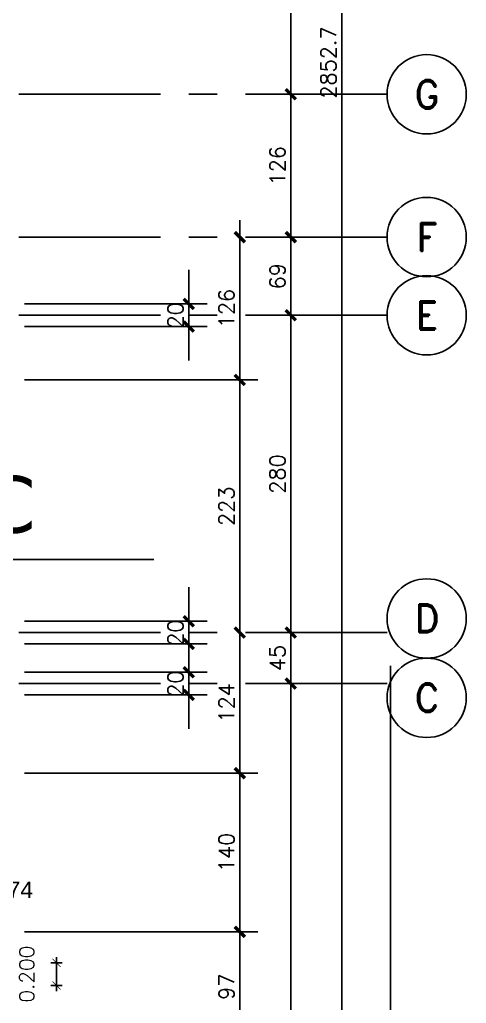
# Model space of a CAD drawing. Header units: millimetres. Extents: x -13 to 194, y -13 to 66.
# Drawn here: x 182.55 to 186.5, y 15.36 to 24.04 of the extents above; entities that cross this region are included whole.
import ezdxf
from ezdxf.enums import TextEntityAlignment as Align

# ---------------------------------------------------------------- set-up
doc = ezdxf.new("R2010")
doc.units = ezdxf.units.MM
doc.linetypes.add('CENTER', pattern=[2, 1.25, -0.25, 0.25, -0.25])
for name, color, linetype in [('01', 1, 'Continuous'), ('Capa1', 80, 'Continuous'), ('COTAS', 1, 'Continuous'), ('COTAS1', 2, 'Continuous'), ('Cotas2', 1, 'Continuous'), ('EJES', 1, 'CENTER'), ('MURO', 5, 'Continuous'), ('MUROS_EST', 5, 'Continuous'), ('Textos', 2, 'Continuous')]:
    doc.layers.add(name, color=color, linetype=linetype)
doc.styles.add('INTERARQ', font='ROMANS.SHX')
doc.styles.add('ROMAND', font='romand', dxfattribs={"height": 31.5})
doc.styles.add('ROMANS', font='romans.shx', dxfattribs={"height": 16.875})
doc.styles.get("Standard").update_dxf_attribs({"font": 'arial.ttf'})
doc.dimstyles.new('ESCALA_1-50', dxfattribs={"dimtxt": 0.13, "dimasz": 0.05, "dimexe": 0.18, "dimexo": 0.0625, "dimgap": 0.04, "dimtad": 1, "dimdec": 3, "dimzin": 0, "dimdsep": 46, "dimtxsty": 'INTERARQ', "dimblk": 'DIMTICK', "dimcen": 0.09, "dimse1": 1, "dimse2": 1, "dimclrd": 1, "dimclre": 1, "dimclrt": 2, "dimadec": 0, "dimazin": 0, "dimtfac": 4.5, "dimtdec": 3, "dimtofl": 0, "dimtmove": 2, "dimatfit": 3, "dimldrblk": 'DIMTICK', "dimfxl": 1, "dimtolj": 1, "dimtzin": 0, "dimarcsym": 0})

# ---------------------------------------------------------------- blocks, each defined once
blk = doc.blocks.new('DIMTICK')
at = {"color": 1}
for p, q in [((-1, 0), (1, 0)), ((0, 1), (0, -1))]:
    blk.add_line(p, q, dxfattribs=at)
at = {"color": 3, "const_width": 0.141}
blk.add_lwpolyline([(0.71, 0.71), (-0.71, -0.71)], dxfattribs=at)
blk = doc.blocks.new('*D161')
at = {"layer": '01', "color": 1, "lineweight": -2, "transparency": 16777216}
blk.add_line((182.8788, 15.6641), (182.8788, 15.5641), dxfattribs=at)
at = {"layer": 'Defpoints', "color": 0, "transparency": 16777216}
for p in [(182.0334, 15.7141), (182.1334, 15.5141), (182.8788, 15.5141)]:
    blk.add_point(p, dxfattribs=at)
at = {"layer": '01', "color": 1, "lineweight": -2, "transparency": 16777216, "xscale": 0.05, "yscale": 0.05, "zscale": 0.05}
for p, rotation in [((182.8788, 15.7141), 90), ((182.8788, 15.5141), 270)]:
    blk.add_blockref('DIMTICK', p, dxfattribs=dict(at, rotation=rotation))
at = {"layer": '01', "color": 2, "transparency": 16777216, "insert": (182.6157, 15.6141), "char_height": 0.13, "attachment_point": 5, "rotation": 90, "style": 'INTERARQ'}
blk.add_mtext('\\A1;0.200', dxfattribs=at)
blk = doc.blocks.new('EJE-1')
at = {"color": 3, "linetype": 'Continuous'}
blk.add_circle((0, 0), 35, dxfattribs=at)
at = {"color": 5, "linetype": 'Continuous', "style": 'ROMAND'}
blk.add_attdef('0', text='', height=25, dxfattribs=at).set_placement((0.23, 0), align=Align.MIDDLE)
blk = doc.blocks.new('TICK1')
at = {"color": 2}
for points in [[(0, 0), (-1, 0)], [(0, 0), (1, 0)]]:
    blk.add_lwpolyline(points, dxfattribs=at)
at = {"color": 2, "const_width": 0.2}
blk.add_lwpolyline([(-0.3, -0.3), (0.3, 0.3)], dxfattribs=at)

msp = doc.modelspace()

# ---------------------------------------------------------------- hatches: boundary and pattern name
at = {"layer": 'MUROS_EST', "transparency": 33554687}
h = msp.add_hatch(dxfattribs=at)
h.set_pattern_fill('ANGLE', color=256)
h.set_pattern_definition([(0, (0, 0), (0, 6.985), [5.08, -1.905]), (90, (0, 0), (-6.985, 4e-16), [5.08, -1.905])])
h.paths.add_polyline_path([(182.8167, 15.9967), (181.6321, 15.9967), (181.6321, 19.4796), (181.5321, 19.4796), (181.5321, 15.8967), (182.8167, 15.8967)], flags=17)
h.paths.add_polyline_path([(181.6321, 19.4796), (181.5321, 19.4796), (181.5321, 15.8967), (182.8167, 15.8967), (182.8167, 15.9967), (181.6321, 15.9967)], flags=17)
h = msp.add_hatch(color=5, dxfattribs=at)
h.dxf.hatch_style = 1
h.paths.add_polyline_path([(175.7025, 18.6273), (175.6025, 18.6273), (175.6025, 18.1773), (175.7025, 18.1773)])
h.paths.add_polyline_path([(175.7025, 18.7273), (175.6025, 18.7273), (175.6025, 18.6273), (175.7025, 18.6273)])
h.paths.add_polyline_path([(176.0606, 18.7273), (175.7025, 18.7273), (175.7025, 18.6273), (176.0606, 18.6273)])
h.paths.add_polyline_path([(176.0606, 18.6273), (175.7025, 18.6273), (175.7025, 18.1773), (175.8025, 18.1773), (175.8025, 18.5273), (176.0606, 18.5273)])
h.paths.add_polyline_path([(175.8025, 18.1773), (175.7025, 18.1773), (175.7025, 17.0768), (175.8025, 17.0768)])
h.paths.add_polyline_path([(175.7025, 18.1773), (175.6025, 18.1773), (175.6025, 17.0768), (175.7025, 17.0768)])
h.paths.add_polyline_path([(177.8375, 18.6273), (176.0606, 18.6273), (176.0606, 18.5273), (177.8375, 18.5273)])
h.paths.add_polyline_path([(177.8375, 18.7273), (176.0606, 18.7273), (176.0606, 18.6273), (177.8375, 18.6273)])
h.paths.add_polyline_path([(180.9606, 18.7273), (177.8375, 18.7273), (177.8375, 18.6273), (180.9606, 18.6273)])
h.paths.add_polyline_path([(180.9606, 18.6273), (177.8375, 18.6273), (177.8375, 18.5273), (180.9606, 18.5273)])
h.paths.add_polyline_path([(181.2606, 18.6273), (180.9606, 18.6273), (180.9606, 18.5273), (181.1606, 18.5273), (181.1606, 18.1773), (181.2606, 18.1773)])
h.paths.add_polyline_path([(181.2606, 18.7273), (180.9606, 18.7273), (180.9606, 18.6273), (181.2606, 18.6273)])
h.paths.add_polyline_path([(181.3606, 18.7273), (181.2606, 18.7273), (181.2606, 18.6273), (181.3606, 18.6273)])
h.paths.add_polyline_path([(181.3606, 18.6273), (181.2606, 18.6273), (181.2606, 18.1773), (181.3606, 18.1773)])
h.paths.add_polyline_path([(181.1176, 11.9704), (181.4036, 11.9704), (181.4036, 12.1729), (181.1176, 12.1729)], flags=9)
h.paths.add_polyline_path([(184.0302, 18.0343), (184.0302, 18.3203), (183.8277, 18.3203), (183.8277, 18.0343)], flags=9)
h.paths.add_polyline_path([(184.9302, 13.8063), (184.9302, 14.4138), (184.7277, 14.4138), (184.7277, 13.8063)], flags=9)

# ---------------------------------------------------------------- linework, layer by layer
at = {"layer": 'COTAS', "color": 2}
for p, q in [((185.3964, 9.5444), (185.3964, 37.7711)), ((184.9464, 23.5273), (184.9464, 24.9773)), ((184.9464, 22.2673), (184.9464, 23.2273)), ((184.9464, 21.5773), (184.9464, 21.9673)), ((184.0464, 21.6773), (184.0464, 21.8273)), ((184.0464, 21.3273), (184.0464, 21.5273)), ((184.9464, 18.7773), (184.9464, 21.2773)), ((184.0464, 21.1773), (184.0464, 21.0273)), ((184.0464, 18.8773), (184.0464, 19.0273)), ((184.0464, 18.5273), (184.0464, 18.7273)), ((184.0464, 18.4273), (184.0464, 18.5773)), ((184.9464, 18.3273), (184.9464, 18.4773)), ((184.0464, 18.3773), (184.0464, 18.2273)), ((184.0464, 18.0773), (184.0464, 18.2773)), ((184.9464, 10.1927), (184.9464, 18.0273)), ((184.0464, 17.9273), (184.0464, 17.7773))]:
    msp.add_line(p, q, dxfattribs=at)
at = {"layer": 'COTAS1', "color": 2}
for p, q in [((184.4964, 21.9673), (184.4964, 21.0072)), ((184.4964, 20.7072), (184.4964, 18.7773)), ((184.4964, 18.4773), (184.4964, 17.5373)), ((184.4964, 17.2373), (184.4964, 16.1373)), ((184.4964, 15.8373), (184.4964, 15.1673))]:
    msp.add_line(p, q, dxfattribs=at)
at = {"layer": 'Cotas2'}
for p, q in [((182.5964, 21.5273), (184.2099, 21.5273)), ((182.5964, 21.3273), (184.2099, 21.3273)), ((184.6568, 20.8572), (182.5964, 20.8572)), ((182.5964, 18.7273), (184.2099, 18.7273)), ((182.5964, 18.5273), (184.2099, 18.5273)), ((182.5964, 18.2773), (184.2099, 18.2773)), ((182.5964, 18.0773), (184.2099, 18.0773)), ((184.6568, 17.3873), (182.5964, 17.3873)), ((184.6568, 15.9873), (182.5964, 15.9873))]:
    msp.add_line(p, q, dxfattribs=at)
at = {"layer": 'EJES'}
for p, q in [((185.796, 23.3773), (164.6028, 23.3773)), ((185.796, 22.1173), (164.6028, 22.1173)), ((185.796, 21.4273), (164.6028, 21.4273)), ((185.796, 18.6273), (164.6028, 18.6273)), ((185.796, 18.1773), (164.6028, 18.1773))]:
    msp.add_line(p, q, dxfattribs=at)
at = {"layer": 'MURO'}
for p, q in [((183.7389, 19.2731), (180.3383, 19.2731)), ((185.8274, 18.3334), (185.8274, 14.9328))]:
    msp.add_line(p, q, dxfattribs=at)

# ---------------------------------------------------------------- block references
at = {"xscale": 0.0100000000002183, "yscale": 0.0100000000002183, "zscale": 0.0100000000002183}
for p, values in [((186.146, 23.3773), {'0': 'G'}), ((186.146, 22.1173), {'0': 'F'}), ((186.146, 21.4273), {'0': 'E'}), ((186.146, 18.7523), {'0': 'D'}), ((186.146, 18.0523), {'0': 'C'})]:
    msp.add_blockref('EJE-1', p, dxfattribs=at).add_auto_attribs(values)
at = {"layer": 'COTAS', "color": 2, "xscale": 0.1500000000000909, "yscale": 0.1500000000000909, "zscale": 0.1500000000000909}
for p, rotation in [((184.9464, 23.3773), 90), ((184.9464, 23.3773), 270), ((184.9464, 22.1173), 270), ((184.9464, 22.1173), 90), ((184.0464, 21.5273), 270), ((184.9464, 21.4273), 90), ((184.9464, 21.4273), 270), ((184.0464, 21.3273), 90), ((184.0464, 18.7273), 270), ((184.9464, 18.6273), 270), ((184.9464, 18.6273), 90), ((184.0464, 18.5273), 90), ((184.0464, 18.2773), 270), ((184.9464, 18.1773), 90), ((184.9464, 18.1773), 270), ((184.0464, 18.0773), 90)]:
    msp.add_blockref('TICK1', p, dxfattribs=dict(at, rotation=rotation))
at = {"layer": 'COTAS1', "color": 2, "xscale": 0.1500000000000909, "yscale": 0.1500000000000909, "zscale": 0.1500000000000909}
for p, rotation in [((184.4964, 22.1173), 90), ((184.4964, 20.8572), 270), ((184.4964, 20.8572), 90), ((184.4964, 18.6273), 270), ((184.4964, 18.6273), 90), ((184.4964, 17.3873), 90), ((184.4964, 17.3873), 270), ((184.4964, 15.9873), 270), ((184.4964, 15.9873), 90)]:
    msp.add_blockref('TICK1', p, dxfattribs=dict(at, rotation=rotation))

# ---------------------------------------------------------------- texts
at = {"layer": 'Capa1', "insert": (181.8617, 16.4311), "char_height": 0.14497, "attachment_point": 1}
msp.add_mtext_dynamic_manual_height_columns('V 25 / 74', width=2.767896, gutter_width=0.7249, heights=[0.2432], dxfattribs=at)
at = {"layer": 'COTAS', "color": 3, "char_height": 0.135, "attachment_point": 5, "rotation": 90, "style": 'ROMANS'}
for s, insert in [('\\A1;2852.7', (185.2789, 23.6577)), ('\\A1;126', (184.8289, 22.7473)), ('\\A1;69', (184.8289, 21.7723)), ('\\A1;20', (183.9289, 21.4273)), ('\\A1;280', (184.8289, 20.0273)), ('\\A1;20', (183.9289, 18.6273)), ('\\A1;45', (184.8289, 18.4023)), ('\\A1;20', (183.9289, 18.1773))]:
    msp.add_mtext(s, dxfattribs=dict(at, insert=insert))
at = {"layer": 'COTAS1', "color": 3, "char_height": 0.135, "attachment_point": 5, "rotation": 90, "style": 'ROMANS'}
for s, insert in [('\\A1;126', (184.3789, 21.4873)), ('\\A1;223', (184.3789, 19.7423)), ('\\A1;124', (184.3789, 18.0073)), ('\\A1;140', (184.3789, 16.6873)), ('\\A1;97', (184.3789, 15.5023))]:
    msp.add_mtext(s, dxfattribs=dict(at, insert=insert))
at = {"layer": 'Textos', "insert": (182.2185, 19.4998), "char_height": 0.5, "width": 1.354898, "attachment_point": 7}
msp.add_mtext('{\\fVerdana|b0|i0|c0|p34;C}', dxfattribs=at)

# ---------------------------------------------------------------- dimensions: what is measured, and where the dimension line sits
at = {"layer": '01'}
dim = msp.add_linear_dim(base=(182.8788, 15.5141), p1=(182.0334, 15.7141), p2=(182.1334, 15.5141), angle=90, dimstyle='ESCALA_1-50', dxfattribs=at)
dim.commit()
dim.dimension.update_dxf_attribs({"geometry": '*D161', "text_midpoint": (182.6157, 15.6141), "dimtype": 160})

doc.saveas('drawing.dxf')
